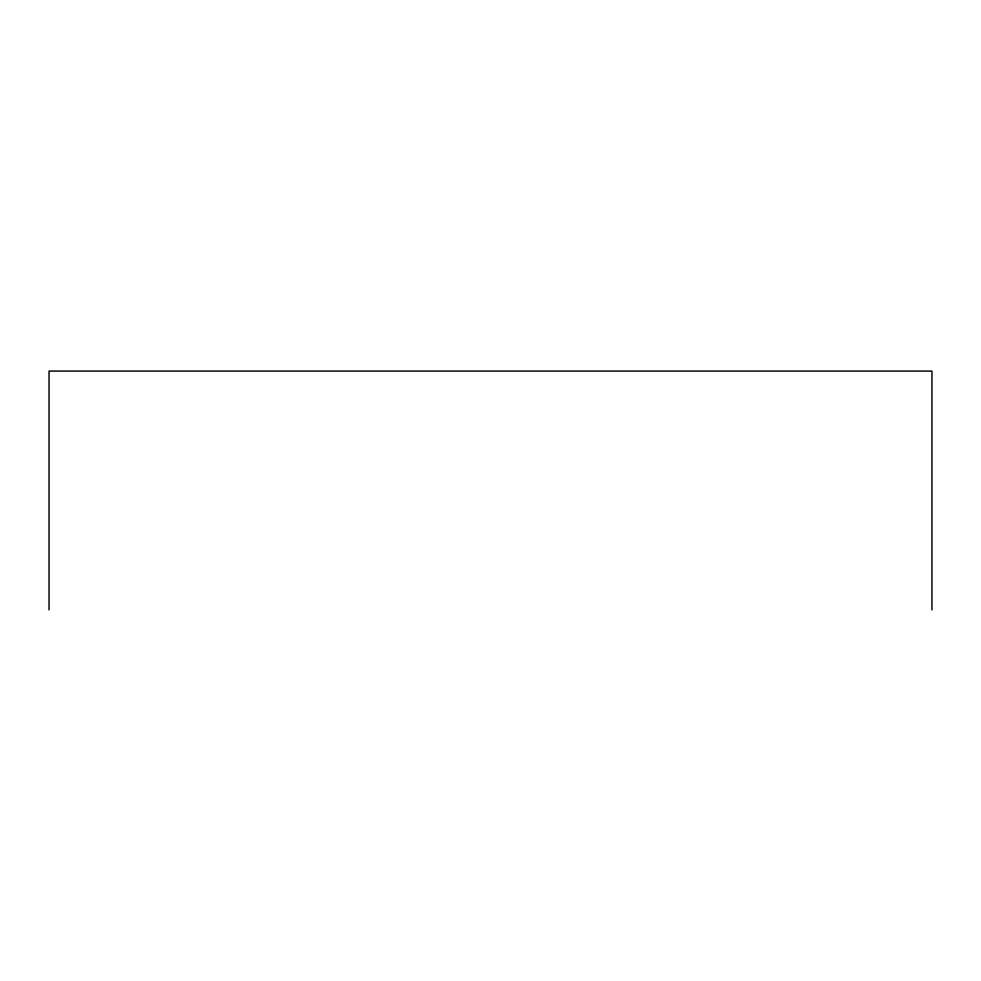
<?xml version="1.0" encoding="UTF-8"?>
<svg xmlns="http://www.w3.org/2000/svg" width="981" height="981" viewBox="0 0 981 981"><rect width="100%" height="100%" fill="white"/><g stroke="black" fill="none" stroke-linecap="round" stroke-linejoin="round"><path stroke-width="1.47" d="M931.95 609.924L931.95 371.076L49.05 371.076L49.05 609.924"/></g></svg>
